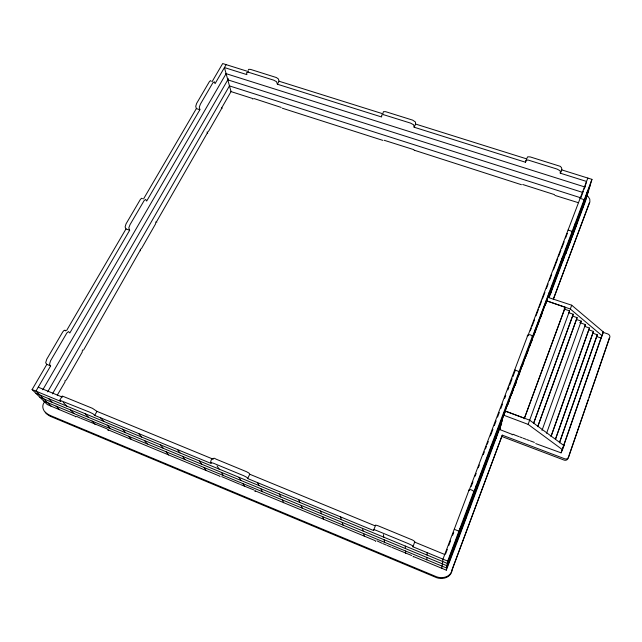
<?xml version="1.0" encoding="UTF-8"?>
<svg xmlns="http://www.w3.org/2000/svg" width="642" height="642" viewBox="0 0 642 642"><rect width="100%" height="100%" fill="white"/><g stroke="black" fill="none" stroke-linecap="round" stroke-linejoin="round"><path stroke-width="0.96" d="M426.794 559.808L426.906 557.513M427.026 555.041L427.139 552.634M469.101 490.44L527.106 337.122C526.865 332.444 534.938 335.301 531.488 338.671L473.692 492.245C475.104 490.945 468.483 488.273 469.15 490.183M470.626 505.069L457.393 540.034M589.404 202.639L553.396 299.292M441.824 568.306L442.972 559.166L469.23 489.565M413.159 556.935L413.151 556.405L446.31 570.168L447.667 561.108L473.868 491.347M450.211 559.848L450.572 557.577M450.965 555.129L451.35 552.754M576.813 223.729L567.271 249.481L565.851 251.166M528.029 335.156L527.82 335.959L587.839 178.075M521.432 184.711L414.218 150.196L414.226 150.605M252.908 99.229L252.747 98.547L231.024 91.597L224.435 67.562L246.897 74.624L246.568 72.61L248.879 72.377L273.628 80.138L276.501 81.686L277.376 84.206L381.613 116.988L381.677 114.942L383.547 114.685L410.487 123.087L413.665 124.821L414.13 127.22L525.469 162.225L526.015 160.259L528.222 160.075L557.047 169.071L560.273 170.844L560.241 173.163L586.563 181.445L584.95 187.015L226.112 73.669M458.597 536.319L459.054 533.783M459.552 531.046L460.025 528.398M526.962 158.181L527.676 156.809L530.18 156.913L558.371 165.732C562.456 166.158 562.761 170.315 560.241 173.163M465.956 518.094L466.485 515.414M467.055 512.525L467.601 509.724M579.975 198.306L584.132 199.63L583.658 201.299L591.948 179.359L561.557 169.825M474.237 494.862L474.855 491.924M475.521 488.763L476.163 485.689M481.187 477.704L481.869 474.647M482.599 471.348L483.306 468.154M489.364 454.769L490.135 451.462M490.961 447.899L491.756 444.441M532.531 336.167L532.178 337.499L584.132 199.63M495.921 438.63L496.748 435.22M497.63 431.544L498.481 427.981M554.881 195.393L578.362 202.695M512.212 434.931L512.348 434.449L499.709 429.522L503.4 415.085L528.133 424.378L562.504 449.729L561.068 452.843L535.733 443.59M524.265 418.809L565.241 307.301L546.35 300.793L503.994 413.962L505.053 411.153M503.89 414.676L504.251 413.223M504.427 412.501L504.973 410.928L529.674 420.181L563.941 445.588L562.504 449.729M505.88 408.392L506.827 404.572M512.364 392.246L513.159 389.124M44.162 402.43C39.916 408.4 46.336 415.021 51.882 416.971L434.827 576.933C441.182 580.224 451.021 578.338 452.056 570.096L502.277 435.156L564.832 458.837A3.226 2.961 29.8 0 0 568.435 457.569L609.884 337.018A3.058 2.68 19.6 0 0 607.926 333.992L602.734 332.187M520.317 370.169L521.4 366.02M534.296 333.174L535.259 329.611M540.371 317.83L540.869 316.024M545.82 302.703L546.35 300.793M545.122 305.472L546.575 300.777L570.329 309.011L602.1 335.758L600.439 339.642M546.535 301.74L549.151 292.6M550.387 294.213L551.687 289.606M553.083 284.655L554.431 279.856M558.083 272.649L559.463 267.826M560.939 262.642L562.368 257.619M562.986 260.812L564.382 255.957M565.891 250.733L567.343 245.685M565.963 253.197L566.348 251.873L549.079 297.679M570.594 239.506L572.062 234.442M573.651 228.993L575.184 223.721M575.208 228.392L576.701 223.312M578.306 217.839L579.862 212.55M582.727 207.35L584.292 202.053M585.977 196.356L587.607 190.851M591.948 179.359L585.432 201.275L571.934 237.628M568.94 312.75L569.566 310.888L564.085 309.003M568.884 455.876L567.801 458.869A3.21 2.953 30 0 1 564.214 460.129L501.924 436.52M569.165 455.05L582.382 416.626M582.695 415.711L588.184 399.749M589.035 397.27L595.278 379.109M595.583 378.234L609.122 338.727A3.041 2.672 19.7 0 0 609.138 338.206M568.587 312.63L573.242 314.243L533.566 423.455M561.068 452.843L562.496 448.734M562.833 447.795L601.666 336.055M563.443 446.463L601.105 338.077L596.394 336.432M602.1 335.758L603.408 332.002L571.717 305.215L547.762 297.31M559.391 442.811L597.293 334.763L592.63 333.142M559.655 442.386L597.293 334.763M555.603 438.735L593.457 331.433L588.762 329.803L550.996 436.472M555.523 439.232L593.457 331.433M551.221 436.03L589.476 328.038L584.758 326.401L585.384 324.595L579.702 322.629M537.731 426.657L577.11 317.646L572.487 316.041M546.599 433.238L585.384 324.595M542.009 430.389L581.235 321.12L576.492 319.483M537.9 426.16L577.11 317.646M533.719 422.942L573.242 314.243M528.133 424.378L569.566 310.888M570.329 309.011L571.717 305.215M565.241 307.301L524.378 418.239L504.74 410.92M580.569 322.926L581.235 321.12M590.287 184.944L447.322 563.427L35.984 393.394M505.76 409.283L508.937 400.873M509.644 399.003L512.115 392.463M512.822 390.593L515.999 382.175M516.706 380.305L519.53 372.825M520.59 370.025L545.299 304.589M503.978 414.531L505.736 409.869M507.846 404.283L508.897 401.491M511.714 394.036L512.773 391.243M514.884 385.649L516.641 380.995M518.752 375.401L520.51 370.747M522.62 365.154L523.671 362.361M525.782 356.767L527.547 352.113M529.658 346.519L531.416 341.865M533.526 336.272L534.577 333.479M536.688 327.885L538.445 323.231M540.556 317.638L542.321 312.983M505.045 411.931L446.968 565.754L39.892 397.246M507.878 404.428L508.937 401.611M514.956 385.665L516.024 382.857M527.708 351.904L528.767 349.087M531.6 341.584L532.667 338.767M534.786 333.142L536.56 328.455M538.686 322.822L539.745 320.013M545.764 304.067L546.832 301.25M548.244 297.503L588.618 190.57M502.485 420.004L446.631 568.034L43.72 401.025M548.79 297.278L586.973 196.091M446.31 570.168L457.947 539.946M501.691 423.319L468.628 511.626M458.211 539.256L465.105 520.959M465.434 520.1L467.055 515.791M467.368 514.964L468.315 512.46M566.766 251.343L568.459 246.841M568.772 246.014L571.613 238.487M499.709 429.522L500.311 427.925M499.845 429.715L500.447 428.11M553.26 299.252L589.894 201.949L589.765 199.116L588.04 196.372M502.277 435.156L452.209 569.229C451.166 577.503 441.287 579.397 434.907 576.091L50.429 415.567L46.553 413.488M445.532 554.006L447.313 549.319M448.734 545.572L450.515 540.885M452.65 535.259L453.725 532.443M471.172 486.5L472.953 481.813M475.096 476.187L476.163 473.379M478.298 467.753L479.365 464.936M483.282 454.624L484.357 451.816M485.424 448.999L486.492 446.19M487.206 444.312L488.273 441.495M490.408 435.87L492.904 429.313M494.324 425.558L496.106 420.871M497.534 417.123L499.316 412.437M500.736 408.681L502.517 403.995M504.66 398.369L505.727 395.56M507.862 389.935L508.929 387.118M509.644 385.24L512.139 378.684M512.846 376.806L515.341 370.241M530.3 330.863L531.367 328.054M532.082 326.176L534.577 319.612M535.998 315.864L538.494 309.3M539.208 307.422L541.696 300.865M542.41 298.987L544.906 292.423M546.326 288.675L548.107 283.989M549.536 280.233L551.671 274.607M553.452 269.921L557.729 258.67M558.444 256.792L560.931 250.236M561.646 248.358L564.141 241.793M565.562 238.046L567.343 233.359M580.882 197.728L583.369 191.164M584.084 189.286L585.151 186.477M566.549 251.913L566.003 253.285M588.778 329.811L589.476 328.038M447.667 561.108L412.991 546.791L414.812 541.543L412.646 540.066L378.331 525.886L375.674 525.076L375.273 525.445M210.576 462.553L213.337 463.179L243.751 475.73L246.849 477.367L247.692 478.563L373.475 530.485L375.353 525.934L249.738 474.237L248.903 473.034L246.464 471.677L216.177 459.199C213.264 456.293 209.356 460.426 211.162 463.476L94.711 415.414L92.97 413.785L89.551 412.124L59.81 400.239L60.846 401.427L32.1 389.566L46.826 364.375L45.678 362.794L46.706 359.287L62.731 331.93L64.136 330.341L65.107 330.285M525.469 162.225L526.825 158.935L415.631 124.058L415.43 121.996L412.662 120.134L385.633 111.676L383.435 111.652L383.089 112.791M601.915 335.493L603.408 332.002M562.705 448.301L563.186 447.249M563.443 446.672L563.941 445.588M247.692 478.563L249.738 474.237M414.13 127.22L415.631 124.058M94.711 415.414L96.95 411.362L92.48 408.336L62.764 396.234L62.089 396.234L59.81 400.239M277.376 84.206L279.029 81.221L278.427 79.006L276.429 77.554L250.565 69.408L248.711 69.32L248.229 70.227M57.266 395.167L65.099 381.846M231.208 91.268L222.02 107.326L222.292 108.257M52.443 393.891L229.619 85.627M47.66 391.869L228.472 78.677M42.797 389.766L226.289 73.357M226.144 64.633L215.054 83.661L214.364 81.767L212.791 82.914L200.448 104.06L199.301 107.07L199.871 109.734L146.665 201.066L145.71 199.437L144.201 200.481L130.021 224.676L128.793 227.886L129.652 230.277L69.834 332.957L68.509 331.601L66.88 332.909L50.525 360.836L49.506 364.343L50.638 365.916L35.936 391.147L51.007 406.105M66.559 330.614L125.992 228.945L125.11 226.971L126.009 223.93L140.221 199.686L141.545 198.258L142.516 198.691M143.543 198.924L196.356 108.578L195.738 106.347L196.621 103.426L209.292 81.799L210.432 80.635L211.146 81.125M212.077 81.686L222.686 63.55L248.582 71.671M457.168 540.291L456.751 540.58M140.237 249.618L141.721 248.157L155.605 223.825L155.805 221.891M413.833 149.65L384.237 140.301M554.511 194.63L522.724 184.495M107.045 428.864L80.964 418.359M281.188 107.423L253.807 98.483M253.823 489.91L240.509 484.558M411.763 555.539L391.965 547.401M534.369 442.394L530.3 440.893M279.029 81.221L383.146 113.875M227.798 79.841L582.374 192.319M229.459 85.9L580.777 197.824M196.356 108.578L199.871 109.734M568.082 230.053L572.271 231.425M206.917 132.116L207.743 132.108L208.778 130.912L221.281 109.132L221.594 107.511M125.992 228.945L129.652 230.277M514.876 370.017L519.282 371.614M514.298 434.851L518.848 436.576M519.715 436.897L522.307 437.876M523.23 438.221L525.975 439.264M526.825 439.585L529.393 440.556M82.465 349.954L82.184 352.145L66.88 378.965L65.564 380.762L64.698 381.019M46.826 364.375L50.638 365.916M454.319 529.321L458.966 531.207M38.239 387.198L62.194 397.053M96.95 411.362L213.256 459.223M414.812 542.169L444.754 554.495M80.21 418.054L76.526 416.345M381.926 543.22L376.926 540.837M382.825 543.597L386.428 545.098M387.351 545.483L391.042 547.016M239.602 484.18L221.723 476.637M513.849 434.682L513.102 434.233M32.1 389.566L47.307 404.564L75.266 416.329M48.583 398.602L52.267 402.317M56.087 406.153L59.626 409.716M75.419 416.481L75.844 416.931M63.229 402.414L66.824 406.145M70.54 409.997L73.99 413.576M62.523 396.804L62.089 396.234M85.242 413.753L88.596 417.348M92.055 421.064L95.273 424.514M108.426 430.469L107.639 429.61L219.644 476.091L220.062 476.701M100.577 417.83L103.827 421.441M107.182 425.164L110.296 428.623M122.59 429.193L125.599 432.668M128.697 436.247L131.578 439.577M138.656 433.551L141.537 437.025M144.514 440.613L147.275 443.951M65.163 330.357L65.604 330.903M83.492 350.139L140.253 250.179L140.582 250.797M160.66 444.93L163.301 448.276M166.021 451.719L168.557 454.929M45.454 412.164L46.577 413.6M177.465 449.569L179.969 452.915M182.553 456.366L184.952 459.568M199.461 460.972L201.724 464.174M204.06 467.488L206.226 470.562M217.036 465.907L219.147 469.109M221.321 472.416L223.344 475.481M239.025 477.327L240.886 480.393M242.82 483.554L244.602 486.492M255.187 491.435L254.73 490.657L375.321 540.7L375.498 541.471M257.394 482.559L259.095 485.617M260.845 488.771L262.474 491.7M279.358 493.995L280.819 496.916M282.32 499.925L283.716 502.718M156.792 222.365L156.512 221.771L207.446 132.782L207.687 133.504M298.554 499.556L299.83 502.461M301.146 505.455L302.358 508.231M320.502 511.008L321.53 513.769M322.597 516.617L323.584 519.266M340.557 516.89L341.383 519.635M342.234 522.468L343.029 525.092M362.473 528.35L363.059 530.958M363.661 533.638L364.223 536.134M282.255 108.201L382.865 140.389M373.475 530.485L373.516 529.634L375.779 530.212L408.545 543.71L412.413 545.612L412.991 546.791M383.402 534.577L383.772 537.161M384.149 539.818L384.494 542.281M405.287 546.053L405.415 548.493M405.543 551.005L405.656 553.332"/></g></svg>
